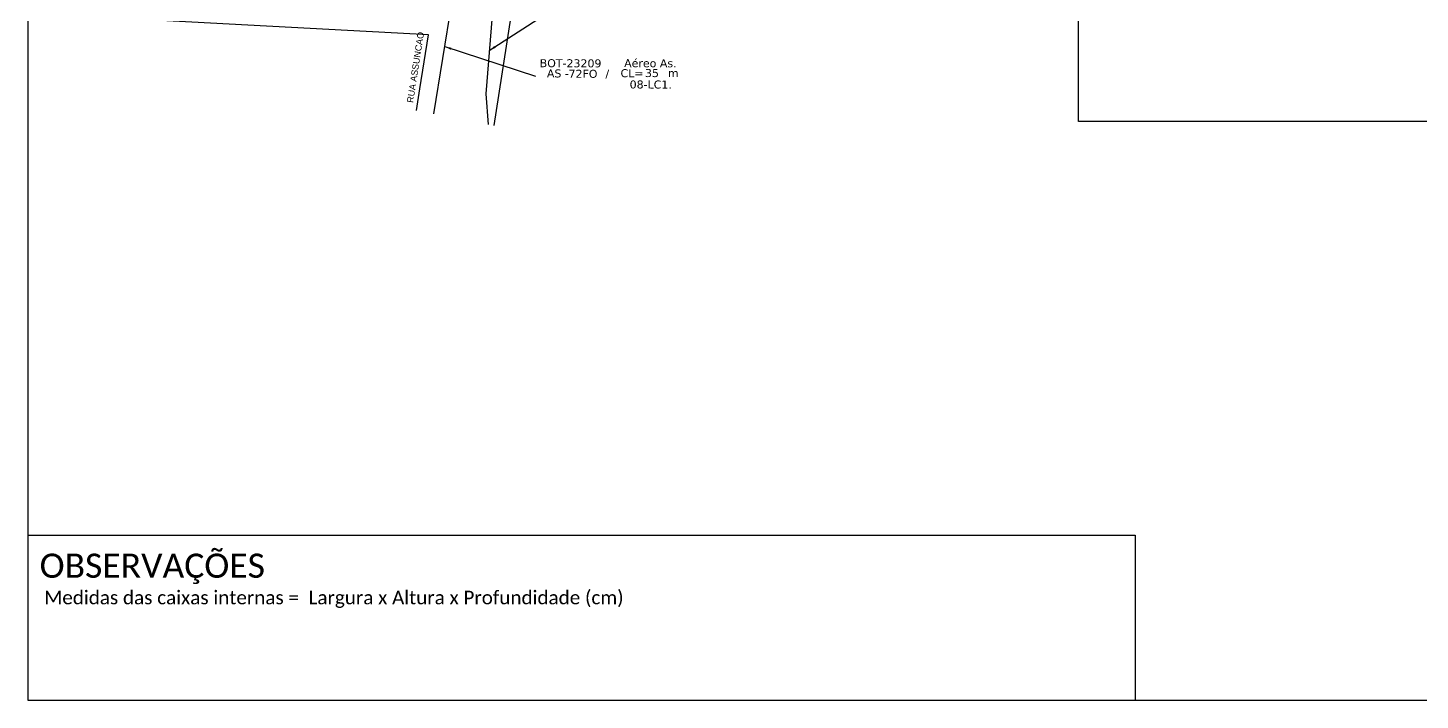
# Model space of a CAD drawing. Extents: x -89 to 1698, y 17 to 1299.
# Drawn here: x -89.3 to 321.8, y 705 to 903.6 of the extents above; entities that cross this region are included whole.
import ezdxf
from ezdxf.enums import TextEntityAlignment as Align

# ---------------------------------------------------------------- set-up
doc = ezdxf.new("R2010")
doc.units = 0
for name, color, linetype in [('CAP a instalar', 1, 'Continuous'), ('label_cabos', 7, 'Continuous'), ('QUADRA', 7, 'Continuous')]:
    doc.layers.add(name, color=color, linetype=linetype)
doc.styles.add('DIGICADE', font='arial.ttf')
doc.styles.add('siredit', font='verdana.ttf')
doc.styles.add('WMF-Calibri0', font='calibri.ttf')
doc.linetypes.add('FENCELINE1', pattern='A,0.25,-0.1,[133,ltypeshp.shx,S=0.1,R=0,X=-0.1,Y=0],-0.1,1', length=1.45)
doc.dimstyles.new('CC', dxfattribs={"dimtxt": 1, "dimasz": 2, "dimexe": 0.18, "dimexo": 0.0625, "dimgap": 0.09, "dimtad": 0, "dimdec": 0, "dimrnd": 1, "dimzin": 0, "dimdsep": 46, "dimtxsty": 'siredit', "dimblk": 'NONE', "dimcen": 0, "dimse1": 1, "dimse2": 1, "dimsd1": 1, "dimsd2": 1, "dimclrt": 7, "dimadec": 0, "dimazin": 0, "dimtfac": 1, "dimtdec": 0, "dimtofl": 0, "dimtmove": 0, "dimatfit": 3, "dimfxl": 0, "dimtolj": 1, "dimtzin": 0, "dimarcsym": 0})

# ---------------------------------------------------------------- blocks, each defined once
blk = doc.blocks.new('Inst CB AS CFOA-SM-AS-80-TS-72')
at = {"layer": 'label_cabos', "color": 0, "style": 'siredit'}
for tag, flags, p in [('ID_ATIVIDADE', 3, (1.31, 2.67)), ('FATOR', 1, (11.56, 2.55))]:
    blk.add_attdef(tag, text='', height=1, rotation=359.69, dxfattribs=dict(at, flags=flags)).set_placement(p, align=Align.MIDDLE_CENTER)
for tag, p in [('DESTINO_CABO', (3.13, 1.26)), ('TIPO_CABO', (13.11, 1.24)), ('TIPO_CABO', (1.76, 0)), ('CABO', (4.69, -0.05)), ('/', (7.71, -0.05)), ('LANCE', (10.81, 0)), ('UND', (15.96, 0)), ('FID', (13.15, -1.41))]:
    blk.add_attdef(tag, text='', height=1, rotation=359.69, dxfattribs=at).set_placement(p, align=Align.MIDDLE_CENTER)
blk.add_attdef('QTDE', (12.43, -0.47), '', height=1, rotation=359.69, dxfattribs=at)
blk = doc.blocks.new('_None')

msp = doc.modelspace()

# ---------------------------------------------------------------- linework, layer by layer
msp.add_lwpolyline([(-89.32, 705.02), (749.25, 705.02), (749.25, 1299.02), (-89.32, 1299.02), (-89.32, 705.02)])
at = {"color": 0}
msp.add_lwpolyline([(220.97, 1092.12), (743.52, 1092.12), (743.52, 875.89), (220.97, 875.89)], close=True, dxfattribs=at)
at = {"color": 7}
for points in [[(-89.24, 753.78), (237.71, 753.78)], [(237.71, 753.78), (237.71, 705.02)]]:
    msp.add_lwpolyline(points, dxfattribs=at)
at = {"layer": 'CAP a instalar', "color": 7, "linetype": 'FENCELINE1', "ltscale": 5}
msp.add_lwpolyline([(30.52, 878.2), (38.56, 927.34), (40.57, 939.68)], dxfattribs=at)
at = {"layer": 'CAP a instalar', "color": 7, "ltscale": 5}
msp.add_lwpolyline([(42.54, 922.48), (47.99, 909.66), (45.88, 884.07), (46.66, 875.05)], dxfattribs=at)
at = {"layer": 'QUADRA', "color": 96}
for points in [[(86.7, 1056.34), (73.83, 1043.16), (54.88, 917.26), (48.27, 874.73)], [(86.7, 1056.34), (73.83, 1043.16), (54.88, 917.26), (48.27, 874.73)], [(29.02, 901.56), (-64.82, 906.51), (-58.04, 926.61), (32.39, 922.57)], [(25.49, 879.18), (26.45, 885.54), (29.02, 901.56)], [(25.49, 879.18), (26.45, 885.54), (29.02, 901.56)]]:
    msp.add_lwpolyline(points, dxfattribs=at)

# ---------------------------------------------------------------- block references
at = {"layer": 'label_cabos'}
ref = msp.add_blockref('Inst CB AS CFOA-SM-AS-80-TS-72', (63.55, 890.12), dxfattribs=dict(at, xscale=2.362540157258396, yscale=2.362540157258394, zscale=2.362540157258394, rotation=0.131564286625651))
ref.add_attrib('DESTINO_CABO', 'BOT-23209', dxfattribs={"color": 0, "height": 2.363, "rotation": 359.8216, "style": 'siredit'}).set_placement((70.94, 893.12), align=Align.MIDDLE_CENTER)
ref.add_attrib('TIPO_CABO', 'Aéreo As.', dxfattribs={"color": 0, "height": 2.363, "rotation": 359.8216, "style": 'siredit'}).set_placement((94.51, 893.13), align=Align.MIDDLE_CENTER)
ref.add_attrib('CABO', '72FO', dxfattribs={"color": 0, "height": 2.363, "rotation": 359.8216, "style": 'siredit'}).set_placement((74.62, 890.02), align=Align.MIDDLE_CENTER)
ref.add_attrib('/', '/', dxfattribs={"color": 0, "height": 2.36, "rotation": 359.8216, "style": 'siredit'}).set_placement((81.78, 890.04), align=Align.MIDDLE_CENTER)
ref.add_attrib('TIPO_CABO', 'AS - ', dxfattribs={"color": 0, "height": 2.363, "rotation": 359.8216, "style": 'siredit'}).set_placement((67.71, 890.12), align=Align.MIDDLE_CENTER)
ref.add_attrib('FID', '08-LC1.', dxfattribs={"color": 0, "height": 2.363, "rotation": 359.8216, "style": 'siredit'}).set_placement((94.62, 886.85), align=Align.MIDDLE_CENTER)
ref.add_attrib('LANCE', 'CL=', dxfattribs={"color": 0, "height": 2.363, "rotation": 359.8216, "style": 'siredit'}).set_placement((89.09, 890.18), align=Align.MIDDLE_CENTER)
ref.add_attrib('QTDE', '35', (92.92, 889.06), dxfattribs={"color": 0, "height": 2.363, "rotation": 359.8216, "style": 'siredit'})
ref.add_attrib('UND', 'm', dxfattribs={"color": 0, "height": 2.36, "rotation": 359.8216, "style": 'siredit'}).set_placement((101.27, 890.21), align=Align.MIDDLE_CENTER)

# ---------------------------------------------------------------- texts
at = {"color": 7, "style": 'WMF-Calibri0'}
msp.add_text('OBSERVAÇÕES', height=7.1308, dxfattribs=at).set_placement((-85.83, 741.17))
at = {"color": 7, "insert": (-84.48, 737.33), "char_height": 4, "width": 658.8434, "attachment_point": 1, "style": 'WMF-Calibri0'}
msp.add_mtext('Medidas das caixas internas =  Largura x Altura x Profundidade (cm)', dxfattribs=at)
at = {"layer": 'QUADRA', "insert": (22.58, 881.63), "char_height": 1.89, "width": 21.6529, "attachment_point": 1, "rotation": 81.156, "style": 'DIGICADE'}
msp.add_mtext('\\o\\l\\fArial|b0|i0|c0|p34;\\T1.0000000000;\\W1.0000000000;RUA ASSUNCAO', dxfattribs=at)

# ---------------------------------------------------------------- leaders
at = {"layer": 'label_cabos'}
for points in [[(46.94, 896.86), (72.78, 913.59)], [(33.77, 898.03), (60.63, 889.28)]]:
    msp.add_leader(points, dimstyle='CC', override={"dimgap": 0.09, "dimtad": 0}, dxfattribs=at)

doc.saveas('drawing.dxf')
